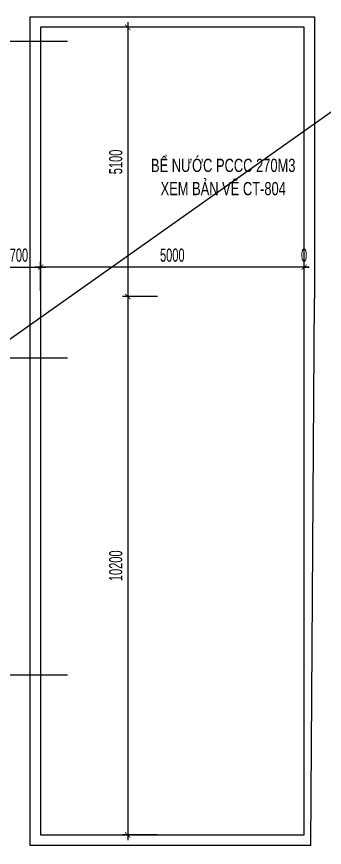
# Model space of a CAD drawing. Header units: millimetres. Extents: x 71 to 1853844, y -54216 to 5184.
# Drawn here: x 1834170 to 1840010, y -18427 to -2689 of the extents above; entities that cross this region are included whole.
import ezdxf
from ezdxf.enums import TextEntityAlignment as Align

# ---------------------------------------------------------------- set-up
doc = ezdxf.new("R2010")
doc.units = ezdxf.units.MM
doc.header["$LTSCALE"] = 1000
doc.header["$MEASUREMENT"] = 0
doc.header["$PDMODE"] = 3
doc.linetypes.add('CENTER2', pattern=[1.125, 0.75, -0.125, 0.125, -0.125])
doc.layers.get('0').update_dxf_attribs({"linetype": 'CONTINUOUS'})
doc.layers.get('Defpoints').update_dxf_attribs({"linetype": 'CONTINUOUS'})
for name, color, linetype in [('CDC.01.AXIS', 160, 'CENTER2'), ('CDC.02.DIM', 1, 'CONTINUOUS'), ('CDC.03.BORDER', 3, 'CONTINUOUS'), ('CDC.06.TEXT', 2, 'CONTINUOUS')]:
    doc.layers.add(name, color=color, linetype=linetype)
doc.layers.add('KCS_Plotter', color=11, linetype='CONTINUOUS', plot=False)
doc.styles.add('ARIAL', font='arial.ttf', dxfattribs={"width": 0.6})
doc.dimstyles.new('100', dxfattribs={"dimscale": 100, "dimtxt": 2.5, "dimasz": 1, "dimexe": 1, "dimexo": 0, "dimgap": 1, "dimtad": 1, "dimdec": 0, "dimdsep": 46, "dimtxsty": 'ARIAL', "dimblk": 'ARCHTICK', "dimcen": 1, "dimdle": 1, "dimclrd": 1, "dimclre": 1, "dimclrt": 2, "dimadec": 0, "dimazin": 0, "dimtfac": 0.00072, "dimtdec": 0, "dimtix": 1, "dimtmove": 2, "dimatfit": 3, "dimldrblk": 'ARCHTICK', "dimfxl": 1, "dimtolj": 1, "dimarcsym": 0})

# ---------------------------------------------------------------- blocks, each defined once
blk = doc.blocks.new('_ARCHTICK')
at = {"color": 0, "linetype": 'ByBlock', "const_width": 0.15}
blk.add_lwpolyline([(-0.5, -0.5), (0.5, 0.5)], dxfattribs=at)
blk = doc.blocks.new('*D200')
at = {"layer": 'CDC.02.DIM', "color": 1, "lineweight": -2, "transparency": 16777216}
for p, q in [((1836843, -7992), (1836179, -7992)), ((1836279, -7892), (1836279, -18292)), ((1836843, -18192), (1836179, -18192))]:
    blk.add_line(p, q, dxfattribs=at)
at = {"layer": 'Defpoints', "color": 0, "transparency": 16777216}
for p in [(1836843, -7992), (1836279, -18192), (1836843, -18192)]:
    blk.add_point(p, dxfattribs=at)
at = {"layer": 'CDC.02.DIM', "color": 1, "lineweight": -2, "transparency": 16777216, "xscale": 100, "yscale": 100, "zscale": 100}
for p, rotation in [((1836279, -7992), 90), ((1836279, -18192), 270)]:
    blk.add_blockref('_ARCHTICK', p, dxfattribs=dict(at, rotation=rotation))
at = {"layer": 'CDC.02.DIM', "color": 2, "transparency": 16777216, "insert": (1836052, -13092), "char_height": 250, "attachment_point": 5, "rotation": 90, "style": 'ARIAL'}
blk.add_mtext('\\A1;10200', dxfattribs=at)
blk = doc.blocks.new('*D201')
at = {"layer": 'CDC.02.DIM', "color": 1, "lineweight": -2, "transparency": 16777216}
for p, q in [((1839624, -7884), (1839624, -7336)), ((1839624, -7884), (1839624, -7336)), ((1839624, -7436), (1839524, -7436)), ((1839624, -7436), (1839724, -7436)), ((1839624, -7436), (1839624, -7436))]:
    blk.add_line(p, q, dxfattribs=at)
at = {"layer": 'Defpoints', "color": 0, "transparency": 16777216}
for p in [(1839624, -7436), (1839624, -7884), (1839624, -7884)]:
    blk.add_point(p, dxfattribs=at)
at = {"layer": 'CDC.02.DIM', "color": 1, "lineweight": -2, "transparency": 16777216, "xscale": 100, "yscale": 100, "zscale": 100}
blk.add_blockref('_ARCHTICK', (1839624, -7436), dxfattribs=at)
at = {"layer": 'CDC.02.DIM', "color": 1, "lineweight": -2, "transparency": 16777216, "xscale": 100, "yscale": 100, "zscale": 100, "rotation": 180}
blk.add_blockref('_ARCHTICK', (1839624, -7436), dxfattribs=at)
at = {"layer": 'CDC.02.DIM', "color": 2, "transparency": 16777216, "insert": (1839624, -7209), "char_height": 250, "attachment_point": 5, "style": 'ARIAL'}
blk.add_mtext('\\A1;0', dxfattribs=at)
blk = doc.blocks.new('*D202')
at = {"layer": 'CDC.02.DIM', "color": 1, "lineweight": -2, "transparency": 16777216}
for p, q in [((1834624, -7884), (1834624, -7336)), ((1839624, -7884), (1839624, -7336)), ((1839724, -7436), (1834524, -7436))]:
    blk.add_line(p, q, dxfattribs=at)
at = {"layer": 'Defpoints', "color": 0, "transparency": 16777216}
for p in [(1834624, -7436), (1834624, -7884), (1839624, -7884)]:
    blk.add_point(p, dxfattribs=at)
at = {"layer": 'CDC.02.DIM', "color": 1, "lineweight": -2, "transparency": 16777216, "xscale": 100, "yscale": 100, "zscale": 100, "rotation": 180}
blk.add_blockref('_ARCHTICK', (1834624, -7436), dxfattribs=at)
at = {"layer": 'CDC.02.DIM', "color": 1, "lineweight": -2, "transparency": 16777216, "xscale": 100, "yscale": 100, "zscale": 100}
blk.add_blockref('_ARCHTICK', (1839624, -7436), dxfattribs=at)
at = {"layer": 'CDC.02.DIM', "color": 2, "transparency": 16777216, "insert": (1837124, -7209), "char_height": 250, "attachment_point": 5, "style": 'ARIAL'}
blk.add_mtext('\\A1;5000', dxfattribs=at)
blk = doc.blocks.new('*D203')
at = {"layer": 'CDC.02.DIM', "color": 1, "lineweight": -2, "transparency": 16777216}
for p, q in [((1833924, -7884), (1833924, -7336)), ((1834624, -7884), (1834624, -7336)), ((1833824, -7436), (1834724, -7436))]:
    blk.add_line(p, q, dxfattribs=at)
at = {"layer": 'Defpoints', "color": 0, "transparency": 16777216}
for p in [(1834624, -7436), (1833924, -7884), (1834624, -7884)]:
    blk.add_point(p, dxfattribs=at)
at = {"layer": 'CDC.02.DIM', "color": 1, "lineweight": -2, "transparency": 16777216, "xscale": 100, "yscale": 100, "zscale": 100, "rotation": 180}
blk.add_blockref('_ARCHTICK', (1833924, -7436), dxfattribs=at)
at = {"layer": 'CDC.02.DIM', "color": 1, "lineweight": -2, "transparency": 16777216, "xscale": 100, "yscale": 100, "zscale": 100}
blk.add_blockref('_ARCHTICK', (1834624, -7436), dxfattribs=at)
at = {"layer": 'CDC.02.DIM', "color": 2, "transparency": 16777216, "insert": (1834214, -7209), "char_height": 250, "attachment_point": 5, "style": 'ARIAL'}
blk.add_mtext('\\A1;700', dxfattribs=at)
blk = doc.blocks.new('*D204')
at = {"layer": 'CDC.02.DIM', "color": 1, "lineweight": -2, "transparency": 16777216}
for p, q in [((1836279, -2792), (1836279, -8092)), ((1836843, -2892), (1836179, -2892)), ((1836843, -7992), (1836179, -7992))]:
    blk.add_line(p, q, dxfattribs=at)
at = {"layer": 'Defpoints', "color": 0, "transparency": 16777216}
for p in [(1836843, -2892), (1836279, -7992), (1836843, -7992)]:
    blk.add_point(p, dxfattribs=at)
at = {"layer": 'CDC.02.DIM', "color": 1, "lineweight": -2, "transparency": 16777216, "xscale": 100, "yscale": 100, "zscale": 100}
for p, rotation in [((1836279, -2892), 90), ((1836279, -7992), 270)]:
    blk.add_blockref('_ARCHTICK', p, dxfattribs=dict(at, rotation=rotation))
at = {"layer": 'CDC.02.DIM', "color": 2, "transparency": 16777216, "insert": (1836052, -5442), "char_height": 250, "attachment_point": 5, "rotation": 90, "style": 'ARIAL'}
blk.add_mtext('\\A1;5100', dxfattribs=at)

msp = doc.modelspace()

# ---------------------------------------------------------------- linework, layer by layer
at = {"layer": 'CDC.01.AXIS', "ltscale": 2}
for p, q in [((1835136, -3161.5), (1776902.9, -3161.5)), ((1835136, -3161.5), (1776902.9, -3161.5)), ((1835136.5, -9161.5), (1776902.9, -9161.5)), ((1835136.5, -9161.5), (1803103.6, -9161.5)), ((1835137.4, -15161.5), (1776689.8, -15161.5)), ((1835137.4, -15161.5), (1776689.8, -15161.5))]:
    msp.add_line(p, q, dxfattribs=at)
at = {"layer": 'CDC.03.BORDER'}
for p, q in [((1834424.3, -18392), (1834424.3, -2692)), ((1834424.3, -2692), (1839824.3, -2692)), ((1839824.3, -2692), (1839824.3, -8035.9)), ((1839752.3, -18392), (1839824.3, -8035.9)), ((1839752.3, -18392), (1834424.3, -18392))]:
    msp.add_line(p, q, dxfattribs=at)
msp.add_lwpolyline([(1839624.3, -18192), (1839624.3, -7992), (1839624.3, -2892), (1834624.3, -2892), (1834624.3, -18192), (1839624.3, -18192)], dxfattribs=at)
at = {"layer": 'KCS_Plotter'}
msp.add_line((1853843.8, 5184), (1769743.8, -54216), dxfattribs=at)

# ---------------------------------------------------------------- texts
at = {"layer": 'CDC.06.TEXT', "style": 'ARIAL', "width": 0.7}
for s, p in [('BỂ NƯỚC PCCC 270M3', (1838090.3, -5507.2)), ('XEM BẢN VẼ CT-804', (1838090.3, -5947.4))]:
    msp.add_text(s, height=250, dxfattribs=at).set_placement(p, align=Align.MIDDLE_CENTER)

# ---------------------------------------------------------------- dimensions: what is measured, and where the dimension line sits
at = {"layer": 'CDC.02.DIM'}
for base, p1, p2, picture, middle in [((1836279.2, -7992), (1836843.2, -2892), (1836843.2, -7992), '*D204', (1836051.6, -5442)), ((1836279.2, -18192), (1836843.2, -7992), (1836843.2, -18192), '*D200', (1836051.6, -13092))]:
    dim = msp.add_linear_dim(base=base, p1=p1, p2=p2, angle=90, dimstyle='100', dxfattribs=at)
    dim.commit()
    dim.dimension.update_dxf_attribs({"geometry": picture, "text_midpoint": middle})
dim = msp.add_linear_dim(base=(1834624.3, -7436.2), p1=(1833924.3, -7883.8), p2=(1834624.3, -7883.8), dimstyle='100', dxfattribs=at)
dim.commit()
dim.dimension.update_dxf_attribs({"geometry": '*D203', "text_midpoint": (1834214.2, -7208.6), "dimtype": 160})
for base, p1, p2, picture, middle in [((1834624.3, -7436.2), (1839624.3, -7883.8), (1834624.3, -7883.8), '*D202', (1837124.3, -7208.6)), ((1839624.260621, -7436.2046521), (1839624.260621, -7883.7638168), (1839624.260621, -7883.7638168), '*D201', (1839624.260621, -7208.5614052))]:
    dim = msp.add_linear_dim(base=base, p1=p1, p2=p2, dimstyle='100', dxfattribs=at)
    dim.commit()
    dim.dimension.update_dxf_attribs({"geometry": picture, "text_midpoint": middle})

doc.saveas('drawing.dxf')
